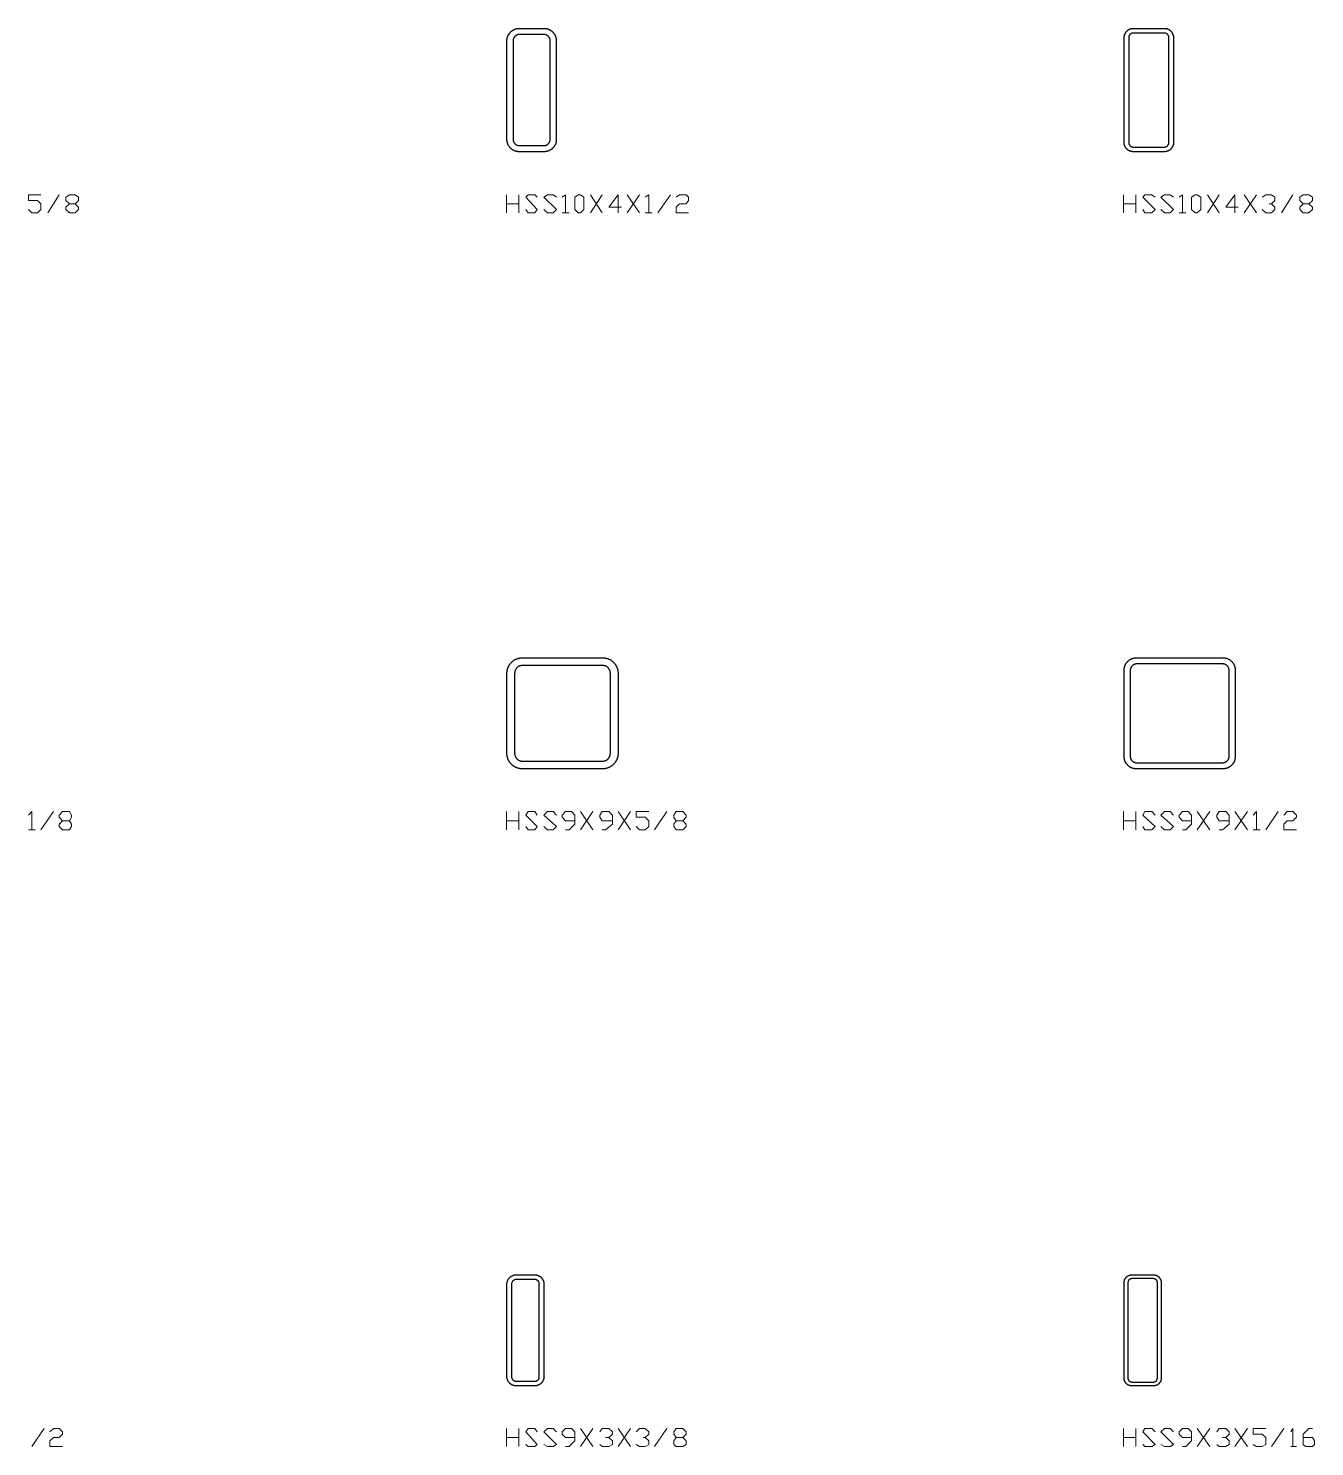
# Model space of a CAD drawing. Header units: inches. Extents: x 0 to 975, y -1305 to 34.
# Drawn here: x 611.2 to 715.4, y -754.9 to -640 of the extents above; entities that cross this region are included whole.
import ezdxf

# ---------------------------------------------------------------- set-up
doc = ezdxf.new("R2010")
doc.units = ezdxf.units.IN
doc.header["$MEASUREMENT"] = 0
doc.layers.add('AISC_STEEL', color=7, linetype='Continuous')

msp = doc.modelspace()

# ---------------------------------------------------------------- linework, layer by layer
at = {"color": 3, "lineweight": 0}
for p, q in [((612.8, -654.96), (613.72, -653.48)), ((649.96, -654.96), (649.96, -653.48)), ((650.97, -653.48), (650.97, -654.96)), ((656.78, -653.48), (657.71, -654.96)), ((656.78, -654.96), (657.71, -653.48)), ((659.73, -653.48), (660.75, -654.96)), ((659.73, -654.96), (660.75, -653.48)), ((662.22, -654.96), (663.24, -653.48)), ((699.94, -654.96), (699.94, -653.48)), ((700.95, -653.48), (700.95, -654.96)), ((706.76, -653.48), (707.69, -654.96)), ((706.76, -654.96), (707.69, -653.48)), ((709.72, -653.48), (710.73, -654.96)), ((709.72, -654.96), (710.73, -653.48)), ((712.76, -654.96), (713.68, -653.48)), ((649.96, -654.22), (650.97, -654.22)), ((654.48, -654.96), (655.03, -654.96)), ((655.77, -654.96), (655.77, -654.96)), ((661.21, -654.96), (661.76, -654.96)), ((699.94, -654.22), (700.95, -654.22)), ((704.46, -654.96), (705.01, -654.96)), ((705.75, -654.96), (705.75, -654.96)), ((612.24, -704.94), (613.26, -703.46)), ((649.96, -704.94), (649.96, -703.46)), ((649.96, -704.2), (650.97, -704.2)), ((650.97, -703.46), (650.97, -704.94)), ((655.95, -703.46), (656.97, -704.94)), ((655.95, -704.94), (656.97, -703.46)), ((659, -703.46), (660.01, -704.94)), ((659, -704.94), (660.01, -703.46)), ((661.95, -704.94), (662.96, -703.46)), ((699.94, -704.94), (699.94, -703.46)), ((699.94, -704.2), (700.95, -704.2)), ((700.95, -703.46), (700.95, -704.94)), ((705.93, -703.46), (706.95, -704.94)), ((705.93, -704.94), (706.95, -703.46)), ((708.98, -703.46), (709.99, -704.94)), ((708.98, -704.94), (709.99, -703.46)), ((711.47, -704.94), (712.48, -703.46)), ((611.23, -704.94), (611.78, -704.94)), ((710.45, -704.94), (711.01, -704.94)), ((611.5, -754.92), (612.52, -753.45)), ((649.96, -754.92), (649.96, -753.45)), ((650.97, -753.45), (650.97, -754.92)), ((655.95, -753.45), (656.97, -754.92)), ((655.95, -754.92), (656.97, -753.45)), ((659, -753.45), (660.01, -754.92)), ((659, -754.92), (660.01, -753.45)), ((661.95, -754.92), (662.96, -753.45)), ((699.94, -754.92), (699.94, -753.45)), ((700.95, -753.45), (700.95, -754.92)), ((705.93, -753.45), (706.95, -754.92)), ((705.93, -754.92), (706.95, -753.45)), ((708.98, -753.45), (709.99, -754.92)), ((708.98, -754.92), (709.99, -753.45)), ((711.93, -754.92), (712.94, -753.45)), ((649.96, -754.18), (650.97, -754.18)), ((699.94, -754.18), (700.95, -754.18)), ((713.5, -754.92), (713.96, -754.92))]:
    msp.add_line(p, q, dxfattribs=at)
for points in [[(611.23, -654.68), (611.5, -654.96), (611.97, -654.96), (612.24, -654.68), (612.24, -654.22), (611.97, -653.94), (611.23, -653.94), (611.23, -653.48), (612.24, -653.48)], [(615.01, -654.22), (615.29, -654.5), (615.29, -654.68), (615.01, -654.96), (614.55, -654.96), (614.27, -654.68), (614.27, -654.5), (614.55, -654.22), (615.01, -654.22), (615.29, -653.94), (615.29, -653.67), (615.01, -653.48), (614.55, -653.48), (614.27, -653.67), (614.27, -653.94), (614.55, -654.22)], [(651.53, -654.68), (651.71, -654.96), (652.26, -654.96), (652.45, -654.68), (651.53, -653.67), (651.71, -653.48), (652.26, -653.48), (652.45, -653.67)], [(653, -654.68), (653.28, -654.96), (653.74, -654.96), (654.02, -654.68), (653, -653.67), (653.28, -653.48), (653.74, -653.48), (654.02, -653.67)], [(654.48, -653.67), (654.75, -653.48), (654.75, -654.96)], [(659.27, -654.5), (658.26, -654.5), (659, -653.48), (659, -654.96)], [(661.21, -653.67), (661.49, -653.48), (661.49, -654.96)], [(663.7, -653.67), (663.98, -653.48), (664.53, -653.48), (664.71, -653.67), (664.71, -653.94), (664.53, -654.22), (663.98, -654.22), (663.7, -654.5), (663.7, -654.96), (664.71, -654.96)], [(701.51, -654.68), (701.69, -654.96), (702.25, -654.96), (702.52, -654.68), (701.51, -653.67), (701.69, -653.48), (702.25, -653.48), (702.52, -653.67)], [(702.98, -654.68), (703.26, -654.96), (703.72, -654.96), (704, -654.68), (702.98, -653.67), (703.26, -653.48), (703.72, -653.48), (704, -653.67)], [(704.46, -653.67), (704.74, -653.48), (704.74, -654.96)], [(709.25, -654.5), (708.24, -654.5), (708.98, -653.48), (708.98, -654.96)], [(711.19, -653.67), (711.47, -653.48), (711.93, -653.48), (712.21, -653.67), (712.21, -653.94), (711.93, -654.22), (711.74, -654.22)], [(714.97, -654.22), (715.25, -654.5), (715.25, -654.68), (714.97, -654.96), (714.51, -654.96), (714.23, -654.68), (714.23, -654.5), (714.51, -654.22), (714.97, -654.22), (715.25, -653.94), (715.25, -653.67), (714.97, -653.48), (714.51, -653.48), (714.23, -653.67), (714.23, -653.94), (714.51, -654.22)], [(711.93, -654.22), (712.21, -654.5), (712.21, -654.68), (711.93, -654.96), (711.47, -654.96), (711.19, -654.68)], [(611.23, -703.74), (611.5, -703.46), (611.5, -704.94)], [(614.55, -704.2), (614.73, -704.48), (614.73, -704.66), (614.55, -704.94), (613.99, -704.94), (613.72, -704.66), (613.72, -704.48), (613.99, -704.2), (614.55, -704.2), (614.73, -703.92), (614.73, -703.74), (614.55, -703.46), (613.99, -703.46), (613.72, -703.74), (613.72, -703.92), (613.99, -704.2)], [(651.53, -704.66), (651.71, -704.94), (652.26, -704.94), (652.45, -704.66), (651.53, -703.74), (651.71, -703.46), (652.26, -703.46), (652.45, -703.74)], [(653, -704.66), (653.28, -704.94), (653.74, -704.94), (654.02, -704.66), (653, -703.74), (653.28, -703.46), (653.74, -703.46), (654.02, -703.74)], [(654.75, -704.94), (655.03, -704.94), (655.49, -704.48), (655.49, -703.74), (655.22, -703.46), (654.75, -703.46), (654.48, -703.74), (654.48, -703.92), (654.75, -704.2), (655.49, -704.2)], [(657.71, -704.94), (657.98, -704.94), (658.54, -704.48), (658.54, -703.74), (658.26, -703.46), (657.71, -703.46), (657.52, -703.74), (657.52, -703.92), (657.71, -704.2), (658.54, -704.2)], [(660.47, -704.66), (660.75, -704.94), (661.21, -704.94), (661.49, -704.66), (661.49, -704.2), (661.21, -703.92), (660.47, -703.92), (660.47, -703.46), (661.49, -703.46)], [(664.25, -704.2), (664.53, -704.48), (664.53, -704.66), (664.25, -704.94), (663.7, -704.94), (663.51, -704.66), (663.51, -704.48), (663.7, -704.2), (664.25, -704.2), (664.53, -703.92), (664.53, -703.74), (664.25, -703.46), (663.7, -703.46), (663.51, -703.74), (663.51, -703.92), (663.7, -704.2)], [(701.51, -704.66), (701.69, -704.94), (702.25, -704.94), (702.52, -704.66), (701.51, -703.74), (701.69, -703.46), (702.25, -703.46), (702.52, -703.74)], [(702.98, -704.66), (703.26, -704.94), (703.72, -704.94), (704, -704.66), (702.98, -703.74), (703.26, -703.46), (703.72, -703.46), (704, -703.74)], [(704.74, -704.94), (705.01, -704.94), (705.47, -704.48), (705.47, -703.74), (705.2, -703.46), (704.74, -703.46), (704.46, -703.74), (704.46, -703.92), (704.74, -704.2), (705.47, -704.2)], [(707.69, -704.94), (707.96, -704.94), (708.52, -704.48), (708.52, -703.74), (708.24, -703.46), (707.69, -703.46), (707.5, -703.74), (707.5, -703.92), (707.69, -704.2), (708.52, -704.2)], [(710.45, -703.74), (710.73, -703.46), (710.73, -704.94)], [(712.94, -703.74), (713.22, -703.46), (713.68, -703.46), (713.96, -703.74), (713.96, -703.92), (713.68, -704.2), (713.22, -704.2), (712.94, -704.48), (712.94, -704.94), (713.96, -704.94)], [(612.98, -753.72), (613.26, -753.45), (613.72, -753.45), (613.99, -753.72), (613.99, -753.91), (613.72, -754.18), (613.26, -754.18), (612.98, -754.46), (612.98, -754.92), (613.99, -754.92)], [(651.53, -754.74), (651.71, -754.92), (652.26, -754.92), (652.45, -754.74), (651.53, -753.72), (651.71, -753.45), (652.26, -753.45), (652.45, -753.72)], [(653, -754.74), (653.28, -754.92), (653.74, -754.92), (654.02, -754.74), (653, -753.72), (653.28, -753.45), (653.74, -753.45), (654.02, -753.72)], [(654.75, -754.92), (655.03, -754.92), (655.49, -754.46), (655.49, -753.72), (655.22, -753.45), (654.75, -753.45), (654.48, -753.72), (654.48, -753.91), (654.75, -754.18), (655.49, -754.18)], [(657.52, -753.72), (657.71, -753.45), (658.26, -753.45), (658.54, -753.72), (658.54, -753.91), (658.26, -754.18), (657.98, -754.18)], [(660.47, -753.72), (660.75, -753.45), (661.21, -753.45), (661.49, -753.72), (661.49, -753.91), (661.21, -754.18), (661.03, -754.18)], [(664.25, -754.18), (664.53, -754.46), (664.53, -754.74), (664.25, -754.92), (663.7, -754.92), (663.51, -754.74), (663.51, -754.46), (663.7, -754.18), (664.25, -754.18), (664.53, -753.91), (664.53, -753.72), (664.25, -753.45), (663.7, -753.45), (663.51, -753.72), (663.51, -753.91), (663.7, -754.18)], [(701.51, -754.74), (701.69, -754.92), (702.25, -754.92), (702.52, -754.74), (701.51, -753.72), (701.69, -753.45), (702.25, -753.45), (702.52, -753.72)], [(702.98, -754.74), (703.26, -754.92), (703.72, -754.92), (704, -754.74), (702.98, -753.72), (703.26, -753.45), (703.72, -753.45), (704, -753.72)], [(704.74, -754.92), (705.01, -754.92), (705.47, -754.46), (705.47, -753.72), (705.2, -753.45), (704.74, -753.45), (704.46, -753.72), (704.46, -753.91), (704.74, -754.18), (705.47, -754.18)], [(707.5, -753.72), (707.69, -753.45), (708.24, -753.45), (708.52, -753.72), (708.52, -753.91), (708.24, -754.18), (707.96, -754.18)], [(710.45, -754.74), (710.73, -754.92), (711.19, -754.92), (711.47, -754.74), (711.47, -754.18), (711.19, -753.91), (710.45, -753.91), (710.45, -753.45), (711.47, -753.45)], [(713.5, -753.72), (713.68, -753.45), (713.68, -754.92)], [(714.51, -754.18), (715.25, -754.18), (715.43, -754.46), (715.43, -754.74), (715.25, -754.92), (714.7, -754.92), (714.51, -754.74), (714.51, -753.91), (714.97, -753.45), (715.25, -753.45)], [(658.26, -754.18), (658.54, -754.46), (658.54, -754.74), (658.26, -754.92), (657.71, -754.92), (657.52, -754.74)], [(661.21, -754.18), (661.49, -754.46), (661.49, -754.74), (661.21, -754.92), (660.75, -754.92), (660.47, -754.74)], [(708.24, -754.18), (708.52, -754.46), (708.52, -754.74), (708.24, -754.92), (707.69, -754.92), (707.5, -754.74)]]:
    msp.add_lwpolyline(points, dxfattribs=at)
for points in [[(655.77, -654.96), (655.49, -654.68), (655.49, -653.67), (655.77, -653.48), (655.95, -653.48), (656.23, -653.67), (656.23, -654.68), (655.95, -654.96)], [(705.75, -654.96), (705.47, -654.68), (705.47, -653.67), (705.75, -653.48), (705.93, -653.48), (706.21, -653.67), (706.21, -654.68), (705.93, -654.96)]]:
    msp.add_lwpolyline(points, close=True, dxfattribs=at)
at = {"layer": 'AISC_STEEL'}
for points in [[(653, -640), (653.03, -640), (653.06, -640), (653.09, -640), (653.12, -640.01), (653.15, -640.01), (653.18, -640.02), (653.21, -640.02), (653.23, -640.03), (653.26, -640.04), (653.29, -640.04), (653.32, -640.05), (653.35, -640.06), (653.38, -640.07), (653.4, -640.08), (653.43, -640.1), (653.46, -640.11), (653.48, -640.12), (653.51, -640.14), (653.53, -640.15), (653.56, -640.17), (653.58, -640.19), (653.61, -640.21), (653.63, -640.22), (653.65, -640.24), (653.67, -640.26), (653.7, -640.28), (653.72, -640.3), (653.74, -640.33), (653.76, -640.35), (653.78, -640.37), (653.79, -640.39), (653.81, -640.42), (653.83, -640.44), (653.85, -640.47), (653.86, -640.49), (653.88, -640.52), (653.89, -640.54), (653.9, -640.57), (653.92, -640.6), (653.93, -640.62), (653.94, -640.65), (653.95, -640.68), (653.96, -640.71), (653.96, -640.74), (653.97, -640.77), (653.98, -640.79), (653.98, -640.82), (653.99, -640.85), (653.99, -640.88), (654, -640.91), (654, -640.94), (654, -640.97), (654, -641), (654, -649), (654, -649.03), (654, -649.06), (654, -649.09), (653.99, -649.12), (653.99, -649.15), (653.98, -649.18), (653.98, -649.21), (653.97, -649.23), (653.96, -649.26), (653.96, -649.29), (653.95, -649.32), (653.94, -649.35), (653.93, -649.38), (653.92, -649.4), (653.9, -649.43), (653.89, -649.46), (653.88, -649.48), (653.86, -649.51), (653.85, -649.53), (653.83, -649.56), (653.81, -649.58), (653.79, -649.61), (653.78, -649.63), (653.76, -649.65), (653.74, -649.67), (653.72, -649.7), (653.7, -649.72), (653.67, -649.74), (653.65, -649.76), (653.63, -649.78), (653.61, -649.79), (653.58, -649.81), (653.56, -649.83), (653.53, -649.85), (653.51, -649.86), (653.48, -649.88), (653.46, -649.89), (653.43, -649.9), (653.4, -649.92), (653.38, -649.93), (653.35, -649.94), (653.32, -649.95), (653.29, -649.96), (653.26, -649.96), (653.23, -649.97), (653.21, -649.98), (653.18, -649.98), (653.15, -649.99), (653.12, -649.99), (653.09, -650), (653.06, -650), (653.03, -650), (653, -650), (651, -650), (650.97, -650), (650.94, -650), (650.91, -650), (650.88, -649.99), (650.85, -649.99), (650.82, -649.98), (650.79, -649.98), (650.77, -649.97), (650.74, -649.96), (650.71, -649.96), (650.68, -649.95), (650.65, -649.94), (650.62, -649.93), (650.6, -649.92), (650.57, -649.9), (650.54, -649.89), (650.52, -649.88), (650.49, -649.86), (650.47, -649.85), (650.44, -649.83), (650.42, -649.81), (650.39, -649.79), (650.37, -649.78), (650.35, -649.76), (650.33, -649.74), (650.3, -649.72), (650.28, -649.7), (650.26, -649.67), (650.24, -649.65), (650.22, -649.63), (650.21, -649.61), (650.19, -649.58), (650.17, -649.56), (650.15, -649.53), (650.14, -649.51), (650.12, -649.48), (650.11, -649.46), (650.1, -649.43), (650.08, -649.4), (650.07, -649.38), (650.06, -649.35), (650.05, -649.32), (650.04, -649.29), (650.04, -649.26), (650.03, -649.23), (650.02, -649.21), (650.02, -649.18), (650.01, -649.15), (650.01, -649.12), (650, -649.09), (650, -649.06), (650, -649.03), (650, -649), (650, -641), (650, -640.97), (650, -640.94), (650, -640.91), (650.01, -640.88), (650.01, -640.85), (650.02, -640.82), (650.02, -640.79), (650.03, -640.77), (650.04, -640.74), (650.04, -640.71), (650.05, -640.68), (650.06, -640.65), (650.07, -640.62), (650.08, -640.6), (650.1, -640.57), (650.11, -640.54), (650.12, -640.52), (650.14, -640.49), (650.15, -640.47), (650.17, -640.44), (650.19, -640.42), (650.21, -640.39), (650.22, -640.37), (650.24, -640.35), (650.26, -640.33), (650.28, -640.3), (650.3, -640.28), (650.33, -640.26), (650.35, -640.24), (650.37, -640.22), (650.39, -640.21), (650.42, -640.19), (650.44, -640.17), (650.47, -640.15), (650.49, -640.14), (650.52, -640.12), (650.54, -640.11), (650.57, -640.1), (650.6, -640.08), (650.62, -640.07), (650.65, -640.06), (650.68, -640.05), (650.71, -640.04), (650.74, -640.04), (650.77, -640.03), (650.79, -640.02), (650.82, -640.02), (650.85, -640.01), (650.88, -640.01), (650.91, -640), (650.94, -640), (650.97, -640), (651, -640)], [(703.25, -640), (703.28, -640), (703.31, -640), (703.34, -640.01), (703.37, -640.01), (703.4, -640.01), (703.43, -640.02), (703.45, -640.03), (703.48, -640.04), (703.51, -640.05), (703.54, -640.06), (703.56, -640.07), (703.59, -640.08), (703.62, -640.1), (703.64, -640.11), (703.67, -640.13), (703.69, -640.14), (703.71, -640.16), (703.74, -640.18), (703.76, -640.2), (703.78, -640.22), (703.8, -640.24), (703.82, -640.26), (703.84, -640.29), (703.86, -640.31), (703.87, -640.33), (703.89, -640.36), (703.9, -640.38), (703.92, -640.41), (703.93, -640.44), (703.94, -640.46), (703.95, -640.49), (703.96, -640.52), (703.97, -640.55), (703.98, -640.57), (703.99, -640.6), (703.99, -640.63), (703.99, -640.66), (704, -640.69), (704, -640.72), (704, -640.75), (704, -649.25), (704, -649.28), (704, -649.31), (703.99, -649.34), (703.99, -649.37), (703.99, -649.4), (703.98, -649.43), (703.97, -649.45), (703.96, -649.48), (703.95, -649.51), (703.94, -649.54), (703.93, -649.56), (703.92, -649.59), (703.9, -649.62), (703.89, -649.64), (703.87, -649.67), (703.86, -649.69), (703.84, -649.71), (703.82, -649.74), (703.8, -649.76), (703.78, -649.78), (703.76, -649.8), (703.74, -649.82), (703.71, -649.84), (703.69, -649.86), (703.67, -649.87), (703.64, -649.89), (703.62, -649.9), (703.59, -649.92), (703.56, -649.93), (703.54, -649.94), (703.51, -649.95), (703.48, -649.96), (703.45, -649.97), (703.43, -649.98), (703.4, -649.99), (703.37, -649.99), (703.34, -649.99), (703.31, -650), (703.28, -650), (703.25, -650), (700.75, -650), (700.72, -650), (700.69, -650), (700.66, -649.99), (700.63, -649.99), (700.6, -649.99), (700.57, -649.98), (700.55, -649.97), (700.52, -649.96), (700.49, -649.95), (700.46, -649.94), (700.44, -649.93), (700.41, -649.92), (700.38, -649.9), (700.36, -649.89), (700.33, -649.87), (700.31, -649.86), (700.29, -649.84), (700.26, -649.82), (700.24, -649.8), (700.22, -649.78), (700.2, -649.76), (700.18, -649.74), (700.16, -649.71), (700.14, -649.69), (700.13, -649.67), (700.11, -649.64), (700.1, -649.62), (700.08, -649.59), (700.07, -649.56), (700.06, -649.54), (700.05, -649.51), (700.04, -649.48), (700.03, -649.45), (700.02, -649.43), (700.01, -649.4), (700.01, -649.37), (700.01, -649.34), (700, -649.31), (700, -649.28), (700, -649.25), (700, -640.75), (700, -640.72), (700, -640.69), (700.01, -640.66), (700.01, -640.63), (700.01, -640.6), (700.02, -640.57), (700.03, -640.55), (700.04, -640.52), (700.05, -640.49), (700.06, -640.46), (700.07, -640.44), (700.08, -640.41), (700.1, -640.38), (700.11, -640.36), (700.13, -640.33), (700.14, -640.31), (700.16, -640.29), (700.18, -640.26), (700.2, -640.24), (700.22, -640.22), (700.24, -640.2), (700.26, -640.18), (700.29, -640.16), (700.31, -640.14), (700.33, -640.13), (700.36, -640.11), (700.38, -640.1), (700.41, -640.08), (700.44, -640.07), (700.46, -640.06), (700.49, -640.05), (700.52, -640.04), (700.55, -640.03), (700.57, -640.02), (700.6, -640.01), (700.63, -640.01), (700.66, -640.01), (700.69, -640), (700.72, -640), (700.75, -640)], [(651, -640.5), (650.97, -640.5), (650.94, -640.5), (650.91, -640.51), (650.88, -640.51), (650.86, -640.52), (650.83, -640.53), (650.8, -640.54), (650.78, -640.55), (650.75, -640.57), (650.73, -640.58), (650.7, -640.6), (650.68, -640.62), (650.66, -640.64), (650.64, -640.66), (650.62, -640.68), (650.6, -640.7), (650.58, -640.73), (650.57, -640.75), (650.55, -640.78), (650.54, -640.8), (650.53, -640.83), (650.52, -640.86), (650.51, -640.88), (650.51, -640.91), (650.5, -640.94), (650.5, -640.97), (650.5, -641), (650.5, -649), (650.5, -649.03), (650.5, -649.06), (650.51, -649.09), (650.51, -649.12), (650.52, -649.14), (650.53, -649.17), (650.54, -649.2), (650.55, -649.22), (650.57, -649.25), (650.58, -649.27), (650.6, -649.3), (650.62, -649.32), (650.64, -649.34), (650.66, -649.36), (650.68, -649.38), (650.7, -649.4), (650.73, -649.42), (650.75, -649.43), (650.78, -649.45), (650.8, -649.46), (650.83, -649.47), (650.86, -649.48), (650.88, -649.49), (650.91, -649.49), (650.94, -649.5), (650.97, -649.5), (651, -649.5), (653, -649.5), (653.03, -649.5), (653.06, -649.5), (653.09, -649.49), (653.12, -649.49), (653.14, -649.48), (653.17, -649.47), (653.2, -649.46), (653.22, -649.45), (653.25, -649.43), (653.27, -649.42), (653.3, -649.4), (653.32, -649.38), (653.34, -649.36), (653.36, -649.34), (653.38, -649.32), (653.4, -649.3), (653.42, -649.27), (653.43, -649.25), (653.45, -649.22), (653.46, -649.2), (653.47, -649.17), (653.48, -649.14), (653.49, -649.12), (653.49, -649.09), (653.5, -649.06), (653.5, -649.03), (653.5, -649), (653.5, -641), (653.5, -640.97), (653.5, -640.94), (653.49, -640.91), (653.49, -640.88), (653.48, -640.86), (653.47, -640.83), (653.46, -640.8), (653.45, -640.78), (653.43, -640.75), (653.42, -640.73), (653.4, -640.7), (653.38, -640.68), (653.36, -640.66), (653.34, -640.64), (653.32, -640.62), (653.3, -640.6), (653.27, -640.58), (653.25, -640.57), (653.22, -640.55), (653.2, -640.54), (653.17, -640.53), (653.14, -640.52), (653.12, -640.51), (653.09, -640.51), (653.06, -640.5), (653.03, -640.5), (653, -640.5)], [(700.75, -640.38), (700.72, -640.38), (700.69, -640.38), (700.66, -640.39), (700.63, -640.39), (700.61, -640.4), (700.58, -640.42), (700.55, -640.43), (700.53, -640.45), (700.51, -640.46), (700.48, -640.48), (700.46, -640.51), (700.45, -640.53), (700.43, -640.55), (700.42, -640.58), (700.4, -640.61), (700.39, -640.63), (700.39, -640.66), (700.38, -640.69), (700.38, -640.72), (700.38, -640.75), (700.38, -649.25), (700.38, -649.28), (700.38, -649.31), (700.39, -649.34), (700.39, -649.37), (700.4, -649.39), (700.42, -649.42), (700.43, -649.45), (700.45, -649.47), (700.46, -649.49), (700.48, -649.52), (700.51, -649.54), (700.53, -649.55), (700.55, -649.57), (700.58, -649.58), (700.61, -649.6), (700.63, -649.61), (700.66, -649.61), (700.69, -649.62), (700.72, -649.62), (700.75, -649.62), (703.25, -649.62), (703.28, -649.62), (703.31, -649.62), (703.34, -649.61), (703.37, -649.61), (703.39, -649.6), (703.42, -649.58), (703.45, -649.57), (703.47, -649.55), (703.49, -649.54), (703.52, -649.52), (703.54, -649.49), (703.55, -649.47), (703.57, -649.45), (703.58, -649.42), (703.6, -649.39), (703.61, -649.37), (703.61, -649.34), (703.62, -649.31), (703.62, -649.28), (703.62, -649.25), (703.62, -640.75), (703.62, -640.72), (703.62, -640.69), (703.61, -640.66), (703.61, -640.63), (703.6, -640.61), (703.58, -640.58), (703.57, -640.55), (703.55, -640.53), (703.54, -640.51), (703.52, -640.48), (703.49, -640.46), (703.47, -640.45), (703.45, -640.43), (703.42, -640.42), (703.39, -640.4), (703.37, -640.39), (703.34, -640.39), (703.31, -640.38), (703.28, -640.38), (703.25, -640.38)], [(657.75, -691), (657.78, -691), (657.81, -691), (657.84, -691), (657.87, -691.01), (657.9, -691.01), (657.93, -691.01), (657.96, -691.02), (657.99, -691.02), (658.02, -691.03), (658.04, -691.04), (658.07, -691.04), (658.1, -691.05), (658.13, -691.06), (658.16, -691.07), (658.19, -691.08), (658.21, -691.09), (658.24, -691.1), (658.27, -691.11), (658.3, -691.13), (658.32, -691.14), (658.35, -691.15), (658.38, -691.17), (658.4, -691.18), (658.43, -691.2), (658.45, -691.21), (658.48, -691.23), (658.5, -691.25), (658.52, -691.27), (658.55, -691.29), (658.57, -691.31), (658.59, -691.33), (658.61, -691.35), (658.63, -691.37), (658.65, -691.39), (658.67, -691.41), (658.69, -691.43), (658.71, -691.45), (658.73, -691.48), (658.75, -691.5), (658.77, -691.52), (658.79, -691.55), (658.8, -691.57), (658.82, -691.6), (658.83, -691.62), (658.85, -691.65), (658.86, -691.68), (658.87, -691.7), (658.89, -691.73), (658.9, -691.76), (658.91, -691.79), (658.92, -691.81), (658.93, -691.84), (658.94, -691.87), (658.95, -691.9), (658.96, -691.93), (658.96, -691.96), (658.97, -691.98), (658.98, -692.01), (658.98, -692.04), (658.99, -692.07), (658.99, -692.1), (658.99, -692.13), (659, -692.16), (659, -692.19), (659, -692.22), (659, -692.25), (659, -698.75), (659, -698.78), (659, -698.81), (659, -698.84), (658.99, -698.87), (658.99, -698.9), (658.99, -698.93), (658.98, -698.96), (658.98, -698.99), (658.97, -699.02), (658.96, -699.04), (658.96, -699.07), (658.95, -699.1), (658.94, -699.13), (658.93, -699.16), (658.92, -699.19), (658.91, -699.21), (658.9, -699.24), (658.89, -699.27), (658.87, -699.3), (658.86, -699.32), (658.85, -699.35), (658.83, -699.38), (658.82, -699.4), (658.8, -699.43), (658.79, -699.45), (658.77, -699.48), (658.75, -699.5), (658.73, -699.52), (658.71, -699.55), (658.69, -699.57), (658.67, -699.59), (658.65, -699.61), (658.63, -699.63), (658.61, -699.65), (658.59, -699.67), (658.57, -699.69), (658.55, -699.71), (658.52, -699.73), (658.5, -699.75), (658.48, -699.77), (658.45, -699.79), (658.43, -699.8), (658.4, -699.82), (658.38, -699.83), (658.35, -699.85), (658.32, -699.86), (658.3, -699.87), (658.27, -699.89), (658.24, -699.9), (658.21, -699.91), (658.19, -699.92), (658.16, -699.93), (658.13, -699.94), (658.1, -699.95), (658.07, -699.96), (658.04, -699.96), (658.02, -699.97), (657.99, -699.98), (657.96, -699.98), (657.93, -699.99), (657.9, -699.99), (657.87, -699.99), (657.84, -700), (657.81, -700), (657.78, -700), (657.75, -700), (651.25, -700), (651.22, -700), (651.19, -700), (651.16, -700), (651.13, -699.99), (651.1, -699.99), (651.07, -699.99), (651.04, -699.98), (651.01, -699.98), (650.98, -699.97), (650.96, -699.96), (650.93, -699.96), (650.9, -699.95), (650.87, -699.94), (650.84, -699.93), (650.81, -699.92), (650.79, -699.91), (650.76, -699.9), (650.73, -699.89), (650.7, -699.87), (650.68, -699.86), (650.65, -699.85), (650.62, -699.83), (650.6, -699.82), (650.57, -699.8), (650.55, -699.79), (650.52, -699.77), (650.5, -699.75), (650.48, -699.73), (650.45, -699.71), (650.43, -699.69), (650.41, -699.67), (650.39, -699.65), (650.37, -699.63), (650.35, -699.61), (650.33, -699.59), (650.31, -699.57), (650.29, -699.55), (650.27, -699.52), (650.25, -699.5), (650.23, -699.48), (650.21, -699.45), (650.2, -699.43), (650.18, -699.4), (650.17, -699.38), (650.15, -699.35), (650.14, -699.32), (650.13, -699.3), (650.11, -699.27), (650.1, -699.24), (650.09, -699.21), (650.08, -699.19), (650.07, -699.16), (650.06, -699.13), (650.05, -699.1), (650.04, -699.07), (650.04, -699.04), (650.03, -699.02), (650.02, -698.99), (650.02, -698.96), (650.01, -698.93), (650.01, -698.9), (650.01, -698.87), (650, -698.84), (650, -698.81), (650, -698.78), (650, -698.75), (650, -692.25), (650, -692.22), (650, -692.19), (650, -692.16), (650.01, -692.13), (650.01, -692.1), (650.01, -692.07), (650.02, -692.04), (650.02, -692.01), (650.03, -691.98), (650.04, -691.96), (650.04, -691.93), (650.05, -691.9), (650.06, -691.87), (650.07, -691.84), (650.08, -691.81), (650.09, -691.79), (650.1, -691.76), (650.11, -691.73), (650.13, -691.7), (650.14, -691.68), (650.15, -691.65), (650.17, -691.62), (650.18, -691.6), (650.2, -691.57), (650.21, -691.55), (650.23, -691.52), (650.25, -691.5), (650.27, -691.48), (650.29, -691.45), (650.31, -691.43), (650.33, -691.41), (650.35, -691.39), (650.37, -691.37), (650.39, -691.35), (650.41, -691.33), (650.43, -691.31), (650.45, -691.29), (650.48, -691.27), (650.5, -691.25), (650.52, -691.23), (650.55, -691.21), (650.57, -691.2), (650.6, -691.18), (650.62, -691.17), (650.65, -691.15), (650.68, -691.14), (650.7, -691.13), (650.73, -691.11), (650.76, -691.1), (650.79, -691.09), (650.81, -691.08), (650.84, -691.07), (650.87, -691.06), (650.9, -691.05), (650.93, -691.04), (650.96, -691.04), (650.98, -691.03), (651.01, -691.02), (651.04, -691.02), (651.07, -691.01), (651.1, -691.01), (651.13, -691.01), (651.16, -691), (651.19, -691), (651.22, -691), (651.25, -691)], [(651.25, -691.62), (651.22, -691.63), (651.19, -691.63), (651.16, -691.63), (651.13, -691.64), (651.1, -691.64), (651.07, -691.65), (651.05, -691.66), (651.02, -691.67), (650.99, -691.68), (650.96, -691.69), (650.94, -691.71), (650.91, -691.72), (650.89, -691.74), (650.86, -691.76), (650.84, -691.78), (650.82, -691.8), (650.8, -691.82), (650.78, -691.84), (650.76, -691.86), (650.74, -691.89), (650.72, -691.91), (650.71, -691.94), (650.69, -691.96), (650.68, -691.99), (650.67, -692.02), (650.66, -692.05), (650.65, -692.07), (650.64, -692.1), (650.64, -692.13), (650.63, -692.16), (650.63, -692.19), (650.63, -692.22), (650.62, -692.25), (650.62, -698.75), (650.63, -698.78), (650.63, -698.81), (650.63, -698.84), (650.64, -698.87), (650.64, -698.9), (650.65, -698.93), (650.66, -698.95), (650.67, -698.98), (650.68, -699.01), (650.69, -699.04), (650.71, -699.06), (650.72, -699.09), (650.74, -699.11), (650.76, -699.14), (650.78, -699.16), (650.8, -699.18), (650.82, -699.2), (650.84, -699.22), (650.86, -699.24), (650.89, -699.26), (650.91, -699.28), (650.94, -699.29), (650.96, -699.31), (650.99, -699.32), (651.02, -699.33), (651.05, -699.34), (651.07, -699.35), (651.1, -699.36), (651.13, -699.36), (651.16, -699.37), (651.19, -699.37), (651.22, -699.37), (651.25, -699.38), (657.75, -699.38), (657.78, -699.37), (657.81, -699.37), (657.84, -699.37), (657.87, -699.36), (657.9, -699.36), (657.93, -699.35), (657.95, -699.34), (657.98, -699.33), (658.01, -699.32), (658.04, -699.31), (658.06, -699.29), (658.09, -699.28), (658.11, -699.26), (658.14, -699.24), (658.16, -699.22), (658.18, -699.2), (658.2, -699.18), (658.22, -699.16), (658.24, -699.14), (658.26, -699.11), (658.28, -699.09), (658.29, -699.06), (658.31, -699.04), (658.32, -699.01), (658.33, -698.98), (658.34, -698.95), (658.35, -698.93), (658.36, -698.9), (658.36, -698.87), (658.37, -698.84), (658.37, -698.81), (658.37, -698.78), (658.38, -698.75), (658.38, -692.25), (658.37, -692.22), (658.37, -692.19), (658.37, -692.16), (658.36, -692.13), (658.36, -692.1), (658.35, -692.07), (658.34, -692.05), (658.33, -692.02), (658.32, -691.99), (658.31, -691.96), (658.29, -691.94), (658.28, -691.91), (658.26, -691.89), (658.24, -691.86), (658.22, -691.84), (658.2, -691.82), (658.18, -691.8), (658.16, -691.78), (658.14, -691.76), (658.11, -691.74), (658.09, -691.72), (658.06, -691.71), (658.04, -691.69), (658.01, -691.68), (657.98, -691.67), (657.95, -691.66), (657.93, -691.65), (657.9, -691.64), (657.87, -691.64), (657.84, -691.63), (657.81, -691.63), (657.78, -691.63), (657.75, -691.62)], [(708, -691), (708.03, -691), (708.06, -691), (708.09, -691), (708.12, -691.01), (708.15, -691.01), (708.18, -691.02), (708.21, -691.02), (708.23, -691.03), (708.26, -691.04), (708.29, -691.04), (708.32, -691.05), (708.35, -691.06), (708.38, -691.07), (708.4, -691.08), (708.43, -691.1), (708.46, -691.11), (708.48, -691.12), (708.51, -691.14), (708.53, -691.15), (708.56, -691.17), (708.58, -691.19), (708.61, -691.21), (708.63, -691.22), (708.65, -691.24), (708.67, -691.26), (708.7, -691.28), (708.72, -691.3), (708.74, -691.33), (708.76, -691.35), (708.78, -691.37), (708.79, -691.39), (708.81, -691.42), (708.83, -691.44), (708.85, -691.47), (708.86, -691.49), (708.88, -691.52), (708.89, -691.54), (708.9, -691.57), (708.92, -691.6), (708.93, -691.62), (708.94, -691.65), (708.95, -691.68), (708.96, -691.71), (708.96, -691.74), (708.97, -691.77), (708.98, -691.79), (708.98, -691.82), (708.99, -691.85), (708.99, -691.88), (709, -691.91), (709, -691.94), (709, -691.97), (709, -692), (709, -699), (709, -699.03), (709, -699.06), (709, -699.09), (708.99, -699.12), (708.99, -699.15), (708.98, -699.18), (708.98, -699.21), (708.97, -699.23), (708.96, -699.26), (708.96, -699.29), (708.95, -699.32), (708.94, -699.35), (708.93, -699.38), (708.92, -699.4), (708.9, -699.43), (708.89, -699.46), (708.88, -699.48), (708.86, -699.51), (708.85, -699.53), (708.83, -699.56), (708.81, -699.58), (708.79, -699.61), (708.78, -699.63), (708.76, -699.65), (708.74, -699.67), (708.72, -699.7), (708.7, -699.72), (708.67, -699.74), (708.65, -699.76), (708.63, -699.78), (708.61, -699.79), (708.58, -699.81), (708.56, -699.83), (708.53, -699.85), (708.51, -699.86), (708.48, -699.88), (708.46, -699.89), (708.43, -699.9), (708.4, -699.92), (708.38, -699.93), (708.35, -699.94), (708.32, -699.95), (708.29, -699.96), (708.26, -699.96), (708.23, -699.97), (708.21, -699.98), (708.18, -699.98), (708.15, -699.99), (708.12, -699.99), (708.09, -700), (708.06, -700), (708.03, -700), (708, -700), (701, -700), (700.97, -700), (700.94, -700), (700.91, -700), (700.88, -699.99), (700.85, -699.99), (700.82, -699.98), (700.79, -699.98), (700.77, -699.97), (700.74, -699.96), (700.71, -699.96), (700.68, -699.95), (700.65, -699.94), (700.62, -699.93), (700.6, -699.92), (700.57, -699.9), (700.54, -699.89), (700.52, -699.88), (700.49, -699.86), (700.47, -699.85), (700.44, -699.83), (700.42, -699.81), (700.39, -699.79), (700.37, -699.78), (700.35, -699.76), (700.33, -699.74), (700.3, -699.72), (700.28, -699.7), (700.26, -699.67), (700.24, -699.65), (700.22, -699.63), (700.21, -699.61), (700.19, -699.58), (700.17, -699.56), (700.15, -699.53), (700.14, -699.51), (700.12, -699.48), (700.11, -699.46), (700.1, -699.43), (700.08, -699.4), (700.07, -699.38), (700.06, -699.35), (700.05, -699.32), (700.04, -699.29), (700.04, -699.26), (700.03, -699.23), (700.02, -699.21), (700.02, -699.18), (700.01, -699.15), (700.01, -699.12), (700, -699.09), (700, -699.06), (700, -699.03), (700, -699), (700, -692), (700, -691.97), (700, -691.94), (700, -691.91), (700.01, -691.88), (700.01, -691.85), (700.02, -691.82), (700.02, -691.79), (700.03, -691.77), (700.04, -691.74), (700.04, -691.71), (700.05, -691.68), (700.06, -691.65), (700.07, -691.62), (700.08, -691.6), (700.1, -691.57), (700.11, -691.54), (700.12, -691.52), (700.14, -691.49), (700.15, -691.47), (700.17, -691.44), (700.19, -691.42), (700.21, -691.39), (700.22, -691.37), (700.24, -691.35), (700.26, -691.33), (700.28, -691.3), (700.3, -691.28), (700.33, -691.26), (700.35, -691.24), (700.37, -691.22), (700.39, -691.21), (700.42, -691.19), (700.44, -691.17), (700.47, -691.15), (700.49, -691.14), (700.52, -691.12), (700.54, -691.11), (700.57, -691.1), (700.6, -691.08), (700.62, -691.07), (700.65, -691.06), (700.68, -691.05), (700.71, -691.04), (700.74, -691.04), (700.77, -691.03), (700.79, -691.02), (700.82, -691.02), (700.85, -691.01), (700.88, -691.01), (700.91, -691), (700.94, -691), (700.97, -691), (701, -691)], [(701, -691.5), (700.97, -691.5), (700.94, -691.5), (700.91, -691.51), (700.88, -691.51), (700.86, -691.52), (700.83, -691.53), (700.8, -691.54), (700.78, -691.55), (700.75, -691.57), (700.73, -691.58), (700.7, -691.6), (700.68, -691.62), (700.66, -691.64), (700.64, -691.66), (700.62, -691.68), (700.6, -691.7), (700.58, -691.73), (700.57, -691.75), (700.55, -691.78), (700.54, -691.8), (700.53, -691.83), (700.52, -691.86), (700.51, -691.88), (700.51, -691.91), (700.5, -691.94), (700.5, -691.97), (700.5, -692), (700.5, -699), (700.5, -699.03), (700.5, -699.06), (700.51, -699.09), (700.51, -699.12), (700.52, -699.14), (700.53, -699.17), (700.54, -699.2), (700.55, -699.22), (700.57, -699.25), (700.58, -699.27), (700.6, -699.3), (700.62, -699.32), (700.64, -699.34), (700.66, -699.36), (700.68, -699.38), (700.7, -699.4), (700.73, -699.42), (700.75, -699.43), (700.78, -699.45), (700.8, -699.46), (700.83, -699.47), (700.86, -699.48), (700.88, -699.49), (700.91, -699.49), (700.94, -699.5), (700.97, -699.5), (701, -699.5), (708, -699.5), (708.03, -699.5), (708.06, -699.5), (708.09, -699.49), (708.12, -699.49), (708.14, -699.48), (708.17, -699.47), (708.2, -699.46), (708.22, -699.45), (708.25, -699.43), (708.27, -699.42), (708.3, -699.4), (708.32, -699.38), (708.34, -699.36), (708.36, -699.34), (708.38, -699.32), (708.4, -699.3), (708.42, -699.27), (708.43, -699.25), (708.45, -699.22), (708.46, -699.2), (708.47, -699.17), (708.48, -699.14), (708.49, -699.12), (708.49, -699.09), (708.5, -699.06), (708.5, -699.03), (708.5, -699), (708.5, -692), (708.5, -691.97), (708.5, -691.94), (708.49, -691.91), (708.49, -691.88), (708.48, -691.86), (708.47, -691.83), (708.46, -691.8), (708.45, -691.78), (708.43, -691.75), (708.42, -691.73), (708.4, -691.7), (708.38, -691.68), (708.36, -691.66), (708.34, -691.64), (708.32, -691.62), (708.3, -691.6), (708.27, -691.58), (708.25, -691.57), (708.22, -691.55), (708.2, -691.54), (708.17, -691.53), (708.14, -691.52), (708.12, -691.51), (708.09, -691.51), (708.06, -691.5), (708.03, -691.5), (708, -691.5)], [(652.25, -741), (652.28, -741), (652.31, -741), (652.34, -741.01), (652.37, -741.01), (652.4, -741.01), (652.43, -741.02), (652.45, -741.03), (652.48, -741.04), (652.51, -741.05), (652.54, -741.06), (652.56, -741.07), (652.59, -741.08), (652.62, -741.1), (652.64, -741.11), (652.67, -741.13), (652.69, -741.14), (652.71, -741.16), (652.74, -741.18), (652.76, -741.2), (652.78, -741.22), (652.8, -741.24), (652.82, -741.26), (652.84, -741.29), (652.86, -741.31), (652.87, -741.33), (652.89, -741.36), (652.9, -741.38), (652.92, -741.41), (652.93, -741.44), (652.94, -741.46), (652.95, -741.49), (652.96, -741.52), (652.97, -741.55), (652.98, -741.57), (652.99, -741.6), (652.99, -741.63), (652.99, -741.66), (653, -741.69), (653, -741.72), (653, -741.75), (653, -749.25), (653, -749.28), (653, -749.31), (652.99, -749.34), (652.99, -749.37), (652.99, -749.4), (652.98, -749.43), (652.97, -749.45), (652.96, -749.48), (652.95, -749.51), (652.94, -749.54), (652.93, -749.56), (652.92, -749.59), (652.9, -749.62), (652.89, -749.64), (652.87, -749.67), (652.86, -749.69), (652.84, -749.71), (652.82, -749.74), (652.8, -749.76), (652.78, -749.78), (652.76, -749.8), (652.74, -749.82), (652.71, -749.84), (652.69, -749.86), (652.67, -749.87), (652.64, -749.89), (652.62, -749.9), (652.59, -749.92), (652.56, -749.93), (652.54, -749.94), (652.51, -749.95), (652.48, -749.96), (652.45, -749.97), (652.43, -749.98), (652.4, -749.99), (652.37, -749.99), (652.34, -749.99), (652.31, -750), (652.28, -750), (652.25, -750), (650.75, -750), (650.72, -750), (650.69, -750), (650.66, -749.99), (650.63, -749.99), (650.6, -749.99), (650.57, -749.98), (650.55, -749.97), (650.52, -749.96), (650.49, -749.95), (650.46, -749.94), (650.44, -749.93), (650.41, -749.92), (650.38, -749.9), (650.36, -749.89), (650.33, -749.87), (650.31, -749.86), (650.29, -749.84), (650.26, -749.82), (650.24, -749.8), (650.22, -749.78), (650.2, -749.76), (650.18, -749.74), (650.16, -749.71), (650.14, -749.69), (650.13, -749.67), (650.11, -749.64), (650.1, -749.62), (650.08, -749.59), (650.07, -749.56), (650.06, -749.54), (650.05, -749.51), (650.04, -749.48), (650.03, -749.45), (650.02, -749.43), (650.01, -749.4), (650.01, -749.37), (650.01, -749.34), (650, -749.31), (650, -749.28), (650, -749.25), (650, -741.75), (650, -741.72), (650, -741.69), (650.01, -741.66), (650.01, -741.63), (650.01, -741.6), (650.02, -741.57), (650.03, -741.55), (650.04, -741.52), (650.05, -741.49), (650.06, -741.46), (650.07, -741.44), (650.08, -741.41), (650.1, -741.38), (650.11, -741.36), (650.13, -741.33), (650.14, -741.31), (650.16, -741.29), (650.18, -741.26), (650.2, -741.24), (650.22, -741.22), (650.24, -741.2), (650.26, -741.18), (650.29, -741.16), (650.31, -741.14), (650.33, -741.13), (650.36, -741.11), (650.38, -741.1), (650.41, -741.08), (650.44, -741.07), (650.46, -741.06), (650.49, -741.05), (650.52, -741.04), (650.55, -741.03), (650.57, -741.02), (650.6, -741.01), (650.63, -741.01), (650.66, -741.01), (650.69, -741), (650.72, -741), (650.75, -741)], [(702.38, -741), (702.4, -741), (702.43, -741), (702.46, -741.01), (702.49, -741.01), (702.52, -741.02), (702.55, -741.03), (702.58, -741.03), (702.61, -741.04), (702.63, -741.06), (702.66, -741.07), (702.69, -741.08), (702.71, -741.1), (702.74, -741.12), (702.76, -741.13), (702.78, -741.15), (702.81, -741.17), (702.83, -741.19), (702.85, -741.22), (702.87, -741.24), (702.88, -741.26), (702.9, -741.29), (702.92, -741.31), (702.93, -741.34), (702.94, -741.37), (702.96, -741.39), (702.97, -741.42), (702.97, -741.45), (702.98, -741.48), (702.99, -741.51), (702.99, -741.54), (703, -741.57), (703, -741.6), (703, -741.62), (703, -749.38), (703, -749.4), (703, -749.43), (702.99, -749.46), (702.99, -749.49), (702.98, -749.52), (702.97, -749.55), (702.97, -749.58), (702.96, -749.61), (702.94, -749.63), (702.93, -749.66), (702.92, -749.69), (702.9, -749.71), (702.88, -749.74), (702.87, -749.76), (702.85, -749.78), (702.83, -749.81), (702.81, -749.83), (702.78, -749.85), (702.76, -749.87), (702.74, -749.88), (702.71, -749.9), (702.69, -749.92), (702.66, -749.93), (702.63, -749.94), (702.61, -749.96), (702.58, -749.97), (702.55, -749.97), (702.52, -749.98), (702.49, -749.99), (702.46, -749.99), (702.43, -750), (702.4, -750), (702.38, -750), (700.62, -750), (700.6, -750), (700.57, -750), (700.54, -749.99), (700.51, -749.99), (700.48, -749.98), (700.45, -749.97), (700.42, -749.97), (700.39, -749.96), (700.37, -749.94), (700.34, -749.93), (700.31, -749.92), (700.29, -749.9), (700.26, -749.88), (700.24, -749.87), (700.22, -749.85), (700.19, -749.83), (700.17, -749.81), (700.15, -749.78), (700.13, -749.76), (700.12, -749.74), (700.1, -749.71), (700.08, -749.69), (700.07, -749.66), (700.06, -749.63), (700.04, -749.61), (700.03, -749.58), (700.03, -749.55), (700.02, -749.52), (700.01, -749.49), (700.01, -749.46), (700, -749.43), (700, -749.4), (700, -749.38), (700, -741.62), (700, -741.6), (700, -741.57), (700.01, -741.54), (700.01, -741.51), (700.02, -741.48), (700.03, -741.45), (700.03, -741.42), (700.04, -741.39), (700.06, -741.37), (700.07, -741.34), (700.08, -741.31), (700.1, -741.29), (700.12, -741.26), (700.13, -741.24), (700.15, -741.22), (700.17, -741.19), (700.19, -741.17), (700.22, -741.15), (700.24, -741.13), (700.26, -741.12), (700.29, -741.1), (700.31, -741.08), (700.34, -741.07), (700.37, -741.06), (700.39, -741.04), (700.42, -741.03), (700.45, -741.03), (700.48, -741.02), (700.51, -741.01), (700.54, -741.01), (700.57, -741), (700.6, -741), (700.62, -741)], [(650.75, -741.38), (650.72, -741.38), (650.69, -741.38), (650.66, -741.39), (650.63, -741.39), (650.61, -741.4), (650.58, -741.42), (650.55, -741.43), (650.53, -741.45), (650.51, -741.46), (650.48, -741.48), (650.46, -741.51), (650.45, -741.53), (650.43, -741.55), (650.42, -741.58), (650.4, -741.61), (650.39, -741.63), (650.39, -741.66), (650.38, -741.69), (650.38, -741.72), (650.38, -741.75), (650.38, -749.25), (650.38, -749.28), (650.38, -749.31), (650.39, -749.34), (650.39, -749.37), (650.4, -749.39), (650.42, -749.42), (650.43, -749.45), (650.45, -749.47), (650.46, -749.49), (650.48, -749.52), (650.51, -749.54), (650.53, -749.55), (650.55, -749.57), (650.58, -749.58), (650.61, -749.6), (650.63, -749.61), (650.66, -749.61), (650.69, -749.62), (650.72, -749.62), (650.75, -749.62), (652.25, -749.62), (652.28, -749.62), (652.31, -749.62), (652.34, -749.61), (652.37, -749.61), (652.39, -749.6), (652.42, -749.58), (652.45, -749.57), (652.47, -749.55), (652.49, -749.54), (652.52, -749.52), (652.54, -749.49), (652.55, -749.47), (652.57, -749.45), (652.58, -749.42), (652.6, -749.39), (652.61, -749.37), (652.61, -749.34), (652.62, -749.31), (652.62, -749.28), (652.62, -749.25), (652.62, -741.75), (652.62, -741.72), (652.62, -741.69), (652.61, -741.66), (652.61, -741.63), (652.6, -741.61), (652.58, -741.58), (652.57, -741.55), (652.55, -741.53), (652.54, -741.51), (652.52, -741.48), (652.49, -741.46), (652.47, -741.45), (652.45, -741.43), (652.42, -741.42), (652.39, -741.4), (652.37, -741.39), (652.34, -741.39), (652.31, -741.38), (652.28, -741.38), (652.25, -741.38)], [(700.62, -741.31), (700.6, -741.31), (700.57, -741.32), (700.54, -741.32), (700.51, -741.33), (700.49, -741.35), (700.46, -741.36), (700.44, -741.38), (700.41, -741.39), (700.39, -741.41), (700.38, -741.44), (700.36, -741.46), (700.35, -741.49), (700.33, -741.51), (700.32, -741.54), (700.32, -741.57), (700.31, -741.6), (700.31, -741.62), (700.31, -749.38), (700.31, -749.4), (700.32, -749.43), (700.32, -749.46), (700.33, -749.49), (700.35, -749.51), (700.36, -749.54), (700.38, -749.56), (700.39, -749.59), (700.41, -749.61), (700.44, -749.62), (700.46, -749.64), (700.49, -749.65), (700.51, -749.67), (700.54, -749.68), (700.57, -749.68), (700.6, -749.69), (700.62, -749.69), (702.38, -749.69), (702.4, -749.69), (702.43, -749.68), (702.46, -749.68), (702.49, -749.67), (702.51, -749.65), (702.54, -749.64), (702.56, -749.62), (702.59, -749.61), (702.61, -749.59), (702.62, -749.56), (702.64, -749.54), (702.65, -749.51), (702.67, -749.49), (702.68, -749.46), (702.68, -749.43), (702.69, -749.4), (702.69, -749.38), (702.69, -741.62), (702.69, -741.6), (702.68, -741.57), (702.68, -741.54), (702.67, -741.51), (702.65, -741.49), (702.64, -741.46), (702.62, -741.44), (702.61, -741.41), (702.59, -741.39), (702.56, -741.38), (702.54, -741.36), (702.51, -741.35), (702.49, -741.33), (702.46, -741.32), (702.43, -741.32), (702.4, -741.31), (702.38, -741.31)]]:
    msp.add_lwpolyline(points, close=True, dxfattribs=at)

doc.saveas('drawing.dxf')
